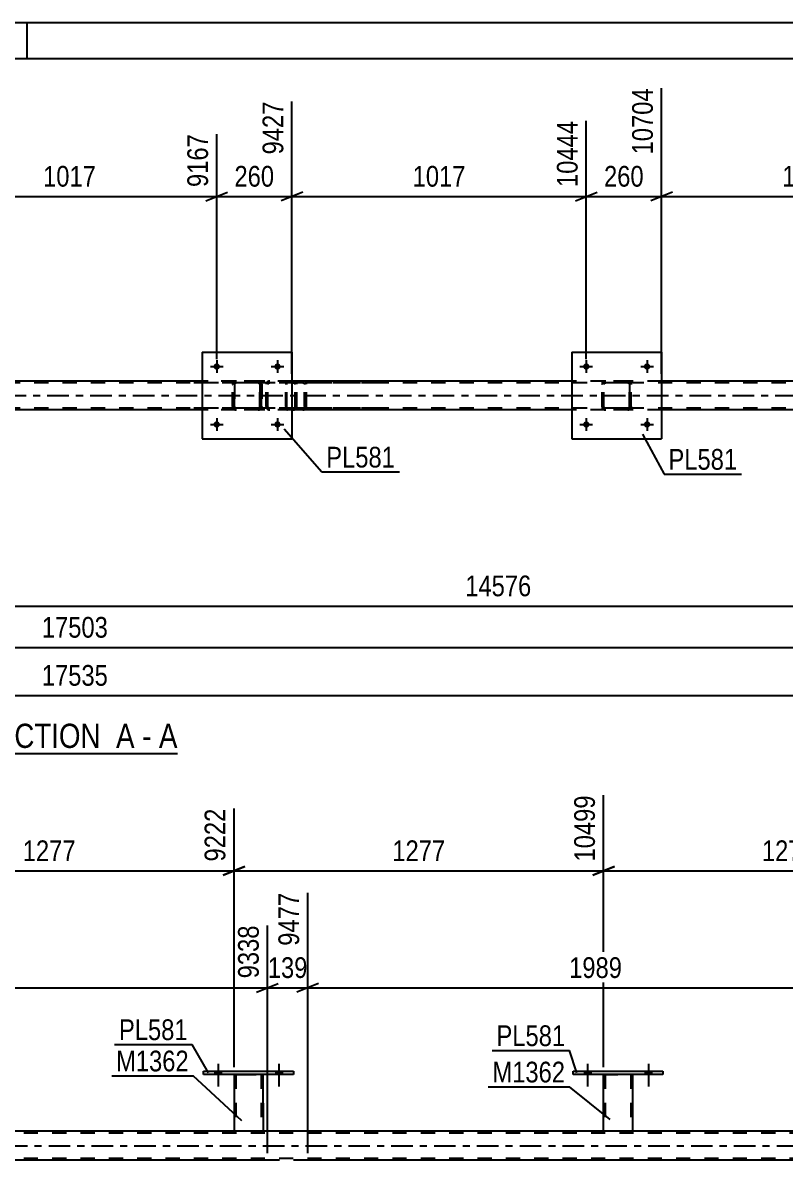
# Model space of a CAD drawing. Header units: millimetres. Extents: x 0 to 841, y 0 to 594.
# Drawn here: x 420.4 to 525.8, y 436.9 to 594 of the extents above; entities that cross this region are included whole.
import ezdxf

# ---------------------------------------------------------------- set-up
doc = ezdxf.new("R2010")
doc.units = ezdxf.units.MM
doc.linetypes.add('DXK_LINE_DOT2', pattern=[3.9198, 1.9599, -1.9599])
doc.linetypes.add('DXK_LINE_DOT3', pattern=[5.9187, 2.979, -0.9799, 0.9799, -0.9799])
doc.styles.add('Arial Narrow', font='ARIALN.TTF', dxfattribs={"height": 0.2})

# ---------------------------------------------------------------- blocks, each defined once
blk = doc.blocks.new('Unknown-247305034-1135 - 41552')
at = {"color": 5, "linetype": 'Continuous'}
for p, q in [((841, 594), (0, 594)), ((421, 589), (421, 594)), ((836, 589), (5, 589))]:
    blk.add_line(p, q, dxfattribs=at)
blk = doc.blocks.new('Unknown-247305034-11 - 1675')
at = {"color": 6, "linetype": 'Continuous'}
blk.add_line((414.13, 493.08), (441.78, 493.08), dxfattribs=at)
at = {"color": 0, "linetype": 'Continuous'}
for points in [[(432.24, 493.83), (432.24, 497.33), (414.13, 497.33), (414.13, 493.83)], [(435.85, 493.83), (435.85, 497.33), (433.29, 497.33), (433.29, 493.83)], [(438.17, 493.83), (438.17, 497.33), (436.9, 497.33), (436.9, 493.83)], [(441.78, 493.83), (441.78, 497.33), (439.22, 497.33), (439.22, 493.83)]]:
    blk.add_wipeout(points, dxfattribs=at)
at = {"color": 7, "linetype": 'Continuous', "style": 'Arial Narrow'}
for s, p in [('SECTION ', (414.13, 493.83)), ('A', (433.29, 493.83)), ('A', (439.22, 493.83)), ('-', (436.9, 493.83))]:
    blk.add_text(s, height=3.34, dxfattribs=at).set_placement(p)
blk = doc.blocks.new('Part-247305034-20025 - 1675')
at = {"color": 7, "linetype": 'DXK_LINE_DOT2'}
for p, q in [((449.43, 544.22), (449.4, 544.03)), ((449.4, 540.99), (449.4, 544.03)), ((449.4, 544.03), (449.42, 544.03)), ((449.42, 544.03), (449.46, 544.22)), ((449.42, 540.99), (449.42, 544.03)), ((449.64, 544.03), (449.65, 544.13)), ((449.64, 540.99), (449.64, 544.03)), ((449.64, 544.03), (449.66, 544.03)), ((449.65, 544.13), (449.71, 544.2)), ((449.68, 544.13), (449.66, 544.03)), ((449.66, 544.03), (449.66, 540.99)), ((449.73, 544.2), (449.68, 544.13)), ((449.88, 544.51), (449.69, 544.48)), ((449.71, 544.2), (449.78, 544.26)), ((449.72, 544.48), (449.9, 544.51)), ((449.81, 544.26), (449.73, 544.2)), ((449.78, 544.26), (449.88, 544.27)), ((449.9, 544.27), (449.81, 544.26)), ((452.94, 544.51), (449.88, 544.51)), ((452.94, 544.27), (449.88, 544.27)), ((453.1, 544.48), (452.92, 544.51)), ((452.92, 544.27), (453.01, 544.26)), ((452.94, 544.51), (453.13, 544.48)), ((453.03, 544.26), (452.94, 544.27)), ((453.01, 544.26), (453.09, 544.2)), ((453.11, 544.2), (453.03, 544.26)), ((453.09, 544.2), (453.14, 544.13)), ((453.16, 544.13), (453.11, 544.2)), ((453.14, 544.13), (453.16, 544.03)), ((453.18, 544.03), (453.16, 544.13)), ((453.16, 540.99), (453.16, 544.03)), ((453.16, 544.03), (453.18, 544.03)), ((453.18, 544.03), (453.18, 540.99)), ((453.4, 544.03), (453.36, 544.22)), ((453.39, 544.22), (453.42, 544.03)), ((453.4, 540.99), (453.4, 544.03)), ((453.4, 544.03), (453.42, 544.03)), ((453.42, 544.03), (453.42, 540.99)), ((449.4, 540.99), (449.42, 540.99)), ((449.4, 540.99), (449.43, 540.81)), ((449.46, 540.81), (449.42, 540.99)), ((449.64, 540.99), (449.66, 540.99)), ((449.65, 540.9), (449.64, 540.99)), ((449.71, 540.82), (449.65, 540.9)), ((449.66, 540.99), (449.68, 540.9)), ((449.68, 540.9), (449.73, 540.82)), ((449.69, 540.55), (449.88, 540.51)), ((449.78, 540.77), (449.71, 540.82)), ((449.9, 540.51), (449.72, 540.55)), ((449.73, 540.82), (449.81, 540.77)), ((449.88, 540.75), (449.78, 540.77)), ((449.81, 540.77), (449.9, 540.75)), ((452.94, 540.75), (449.88, 540.75)), ((453.01, 540.77), (452.92, 540.75)), ((452.92, 540.51), (453.1, 540.55)), ((452.94, 540.75), (453.03, 540.77)), ((453.13, 540.55), (452.94, 540.51)), ((453.09, 540.82), (453.01, 540.77)), ((453.03, 540.77), (453.11, 540.82)), ((453.14, 540.9), (453.09, 540.82)), ((453.11, 540.82), (453.16, 540.9)), ((453.16, 540.99), (453.14, 540.9)), ((453.16, 540.99), (453.18, 540.99)), ((453.16, 540.9), (453.18, 540.99)), ((453.36, 540.81), (453.4, 540.99)), ((453.42, 540.99), (453.39, 540.81)), ((453.4, 540.99), (453.42, 540.99)), ((452.94, 540.51), (449.88, 540.51))]:
    blk.add_line(p, q, dxfattribs=at)
at = {"color": 7, "linetype": 'DXK_LINE_DOT3'}
blk.add_line((451.36, 542.51), (451.45, 542.51), dxfattribs=at)
at = {"color": 7, "linetype": 'DXK_LINE_DOT2'}
for centre, start, end in [((449.88, 544.03), 112.5002, 157.5002), ((449.9, 544.03), 112.5002, 157.5002), ((452.92, 544.03), 22.4998, 67.4998), ((452.94, 544.03), 22.4998, 67.4998), ((449.88, 540.99), 202.4998, 247.4998), ((449.9, 540.99), 202.4998, 247.4998), ((452.92, 540.99), 292.5002, 337.5002), ((452.94, 540.99), 292.5002, 337.5002)]:
    blk.add_arc(centre, 0.48, start, end, dxfattribs=at)
blk = doc.blocks.new('Part-247305034-1677 - 1675')
at = {"color": 7, "linetype": 'DXK_LINE_DOT2'}
for p, q in [((457.77, 544.51), (442.78, 544.51)), ((457.77, 544.27), (442.78, 544.27)), ((454.06, 544.22), (454.02, 544.03)), ((454.02, 540.99), (454.02, 544.03)), ((454.28, 544.03), (454.3, 544.13)), ((454.28, 540.99), (454.28, 544.03)), ((454.3, 544.13), (454.35, 544.2)), ((454.53, 544.51), (454.34, 544.48)), ((454.35, 544.2), (454.43, 544.26)), ((454.43, 544.26), (454.53, 544.27)), ((457.96, 544.48), (457.77, 544.51)), ((457.77, 544.27), (457.86, 544.26)), ((457.86, 544.26), (457.95, 544.2)), ((457.95, 544.2), (458, 544.13)), ((458, 544.13), (458.02, 544.03)), ((458.02, 540.99), (458.02, 544.03)), ((458.24, 544.2), (458.24, 544.22)), ((458.28, 544.03), (458.24, 544.2)), ((458.28, 540.99), (458.28, 544.03)), ((457.77, 540.75), (442.78, 540.75)), ((454.02, 540.99), (454.06, 540.81)), ((454.3, 540.9), (454.28, 540.99)), ((454.35, 540.82), (454.3, 540.9)), ((454.34, 540.55), (454.53, 540.51)), ((454.43, 540.77), (454.35, 540.82)), ((454.53, 540.75), (454.43, 540.77)), ((457.86, 540.77), (457.77, 540.75)), ((457.77, 540.51), (457.96, 540.55)), ((457.95, 540.82), (457.86, 540.77)), ((458, 540.9), (457.95, 540.82)), ((458.02, 540.99), (458, 540.9)), ((458.24, 540.81), (458.28, 540.99)), ((457.77, 540.51), (442.78, 540.51))]:
    blk.add_line(p, q, dxfattribs=at)
for centre, start, end in [((454.51, 544.01), 110.7583, 155.68), ((457.79, 544.01), 24.32, 69.2417), ((454.51, 541.01), 204.32, 249.2417), ((457.79, 541.01), 290.7583, 335.68)]:
    blk.add_arc(centre, 0.496, start, end, dxfattribs=at)
blk = doc.blocks.new('Part-247305034-1686 - 1675')
at = {"color": 7, "linetype": 'DXK_LINE_DOT2'}
for p, q in [((456.75, 544.22), (456.73, 544.03)), ((456.73, 540.99), (456.73, 544.03)), ((456.81, 544.37), (456.75, 544.22)), ((456.9, 544.48), (456.81, 544.37)), ((456.87, 544.03), (456.88, 544.13)), ((456.87, 540.99), (456.87, 544.03)), ((456.88, 544.13), (456.9, 544.2)), ((457, 544.51), (456.9, 544.48)), ((456.9, 544.2), (456.95, 544.26)), ((456.95, 544.26), (457, 544.27)), ((469.16, 544.51), (457, 544.51)), ((469.16, 544.27), (457, 544.27)), ((458.28, 544.27), (458.28, 544.51)), ((459.28, 544.48), (459.09, 544.51)), ((459.09, 544.27), (459.19, 544.26)), ((459.19, 544.26), (459.27, 544.2)), ((459.27, 544.2), (459.32, 544.13)), ((459.32, 544.13), (459.34, 544.03)), ((459.34, 540.99), (459.34, 544.03)), ((459.56, 544.2), (459.56, 544.22)), ((459.59, 544.03), (459.56, 544.2)), ((459.59, 540.99), (459.59, 544.03)), ((456.73, 540.99), (456.75, 540.81)), ((456.75, 540.81), (456.81, 540.65)), ((456.81, 540.65), (456.9, 540.55)), ((456.88, 540.9), (456.87, 540.99)), ((456.9, 540.82), (456.88, 540.9)), ((456.95, 540.77), (456.9, 540.82)), ((456.9, 540.55), (457, 540.51)), ((457, 540.75), (456.95, 540.77)), ((469.16, 540.75), (457, 540.75)), ((458.28, 540.51), (458.28, 540.75)), ((459.19, 540.77), (459.09, 540.75)), ((459.09, 540.51), (459.28, 540.55)), ((459.27, 540.82), (459.19, 540.77)), ((459.32, 540.9), (459.27, 540.82)), ((459.34, 540.99), (459.32, 540.9)), ((459.56, 540.81), (459.59, 540.99)), ((469.16, 540.51), (457, 540.51))]:
    blk.add_line(p, q, dxfattribs=at)
for centre, start, end in [((459.11, 544.02), 23.8494, 68.8059), ((459.11, 541.01), 291.1941, 336.1506)]:
    blk.add_arc(centre, 0.492, start, end, dxfattribs=at)
blk = doc.blocks.new('Bolt-247305034-20056 - 1675')
at = {"linetype": 'Continuous'}
for points in [[(498.72, 546.51, -1), (497.84, 546.51, -1)], [(507.12, 546.51, -1), (506.24, 546.51, -1)]]:
    blk.add_hatch(color=1, dxfattribs=at).paths.add_polyline_path(points)
at = {"color": 1, "linetype": 'Continuous'}
for p, q in [((498.28, 547.39), (498.28, 545.63)), ((506.68, 547.39), (506.68, 545.63)), ((497.4, 546.51), (499.16, 546.51)), ((505.8, 546.51), (507.56, 546.51))]:
    blk.add_line(p, q, dxfattribs=at)
blk = doc.blocks.new('Part-247305034-1829 - 1675')
at = {"color": 7, "linetype": 'DXK_LINE_DOT2'}
for p, q in [((729.68, 544.27), (80.5, 544.27)), ((457.6, 544.51), (445.2, 544.51)), ((508.68, 544.51), (496.28, 544.51)), ((729.68, 540.75), (80.5, 540.75)), ((457.6, 540.51), (445.2, 540.51)), ((508.68, 540.51), (496.28, 540.51))]:
    blk.add_line(p, q, dxfattribs=at)
at = {"color": 2, "linetype": 'Continuous'}
for p, q in [((445.2, 544.51), (406.52, 544.51)), ((496.28, 544.51), (457.6, 544.51)), ((547.36, 544.51), (508.68, 544.51)), ((445.2, 540.51), (406.52, 540.51)), ((496.28, 540.51), (457.6, 540.51)), ((547.36, 540.51), (508.68, 540.51))]:
    blk.add_line(p, q, dxfattribs=at)
at = {"color": 7, "linetype": 'DXK_LINE_DOT3'}
blk.add_line((80.5, 542.51), (729.68, 542.51), dxfattribs=at)
blk = doc.blocks.new('Part-247305034-20026 - 1675')
at = {"color": 2, "linetype": 'Continuous'}
for p, q in [((445.2, 548.51), (445.2, 536.51)), ((445.2, 548.51), (457.6, 548.51)), ((457.6, 548.51), (457.6, 536.51)), ((445.2, 536.51), (457.6, 536.51))]:
    blk.add_line(p, q, dxfattribs=at)
blk = doc.blocks.new('Part-247305034-20027 - 1675')
at = {"color": 7, "linetype": 'DXK_LINE_DOT2'}
for p, q in [((500.48, 544.03), (500.51, 544.22)), ((500.51, 544.22), (500.48, 544.03)), ((500.48, 540.99), (500.48, 544.03)), ((500.48, 540.99), (500.48, 544.03)), ((500.72, 544.03), (500.73, 544.13)), ((500.72, 540.99), (500.72, 544.03)), ((500.72, 540.99), (500.72, 544.03)), ((500.73, 544.13), (500.79, 544.2)), ((500.77, 544.48), (500.96, 544.51)), ((500.96, 544.51), (500.77, 544.48)), ((500.79, 544.2), (500.86, 544.26)), ((500.86, 544.26), (500.96, 544.27)), ((504, 544.51), (500.96, 544.51)), ((504, 544.27), (500.96, 544.27)), ((504, 544.51), (504.18, 544.48)), ((504.18, 544.48), (504, 544.51)), ((504, 544.27), (504.09, 544.26)), ((504.09, 544.26), (504.17, 544.2)), ((504.17, 544.2), (504.22, 544.13)), ((504.22, 544.13), (504.24, 544.03)), ((504.24, 540.99), (504.24, 544.03)), ((504.24, 544.03), (504.24, 540.99)), ((504.44, 544.22), (504.48, 544.03)), ((504.48, 544.03), (504.44, 544.22)), ((504.48, 540.99), (504.48, 544.03)), ((504.48, 540.99), (504.48, 544.03)), ((500.51, 540.81), (500.48, 540.99)), ((500.48, 540.99), (500.51, 540.81)), ((500.73, 540.9), (500.72, 540.99)), ((500.79, 540.82), (500.73, 540.9)), ((500.96, 540.51), (500.77, 540.55)), ((500.77, 540.55), (500.96, 540.51)), ((500.86, 540.77), (500.79, 540.82)), ((500.96, 540.75), (500.86, 540.77)), ((504, 540.75), (500.96, 540.75)), ((504.09, 540.77), (504, 540.75)), ((504.18, 540.55), (504, 540.51)), ((504, 540.51), (504.18, 540.55)), ((504.17, 540.82), (504.09, 540.77)), ((504.22, 540.9), (504.17, 540.82)), ((504.24, 540.99), (504.22, 540.9)), ((504.48, 540.99), (504.44, 540.81)), ((504.44, 540.81), (504.48, 540.99)), ((504, 540.51), (500.96, 540.51))]:
    blk.add_line(p, q, dxfattribs=at)
at = {"color": 7, "linetype": 'DXK_LINE_DOT3'}
blk.add_line((502.48, 542.51), (502.48, 542.51), dxfattribs=at)
at = {"color": 7, "linetype": 'DXK_LINE_DOT2'}
for centre, start, end in [((500.96, 544.03), 112.5, 157.5), ((500.96, 544.03), 112.5, 157.5), ((504, 544.03), 22.5, 67.5), ((504, 544.03), 22.5, 67.5), ((500.96, 540.99), 202.5, 247.5), ((500.96, 540.99), 202.5, 247.5), ((504, 540.99), 292.5, 337.5), ((504, 540.99), 292.5, 337.5)]:
    blk.add_arc(centre, 0.48, start, end, dxfattribs=at)
blk = doc.blocks.new('Part-247305034-20028 - 1675')
at = {"color": 2, "linetype": 'Continuous'}
for p, q in [((496.28, 548.51), (496.28, 536.51)), ((496.28, 548.51), (508.68, 548.51)), ((508.68, 548.51), (508.68, 536.51)), ((496.28, 536.51), (508.68, 536.51))]:
    blk.add_line(p, q, dxfattribs=at)
blk = doc.blocks.new('Bolt-247305034-20053 - 1675')
at = {"linetype": 'Continuous'}
for points in [[(447.64, 538.51, -1), (446.76, 538.51, -1)], [(456.04, 538.51, -1), (455.16, 538.51, -1)]]:
    blk.add_hatch(color=1, dxfattribs=at).paths.add_polyline_path(points)
at = {"color": 1, "linetype": 'Continuous'}
for p, q in [((447.2, 539.39), (447.2, 537.63)), ((455.6, 539.39), (455.6, 537.63)), ((446.32, 538.51), (448.08, 538.51)), ((454.72, 538.51), (456.48, 538.51))]:
    blk.add_line(p, q, dxfattribs=at)
blk = doc.blocks.new('Bolt-247305034-20054 - 1675')
at = {"linetype": 'Continuous'}
for points in [[(447.64, 546.51, -1), (446.76, 546.51, -1)], [(456.04, 546.51, -1), (455.16, 546.51, -1)]]:
    blk.add_hatch(color=1, dxfattribs=at).paths.add_polyline_path(points)
at = {"color": 1, "linetype": 'Continuous'}
for p, q in [((447.2, 547.39), (447.2, 545.63)), ((455.6, 547.39), (455.6, 545.63)), ((446.32, 546.51), (448.08, 546.51)), ((454.72, 546.51), (456.48, 546.51))]:
    blk.add_line(p, q, dxfattribs=at)
blk = doc.blocks.new('Bolt-247305034-20055 - 1675')
at = {"linetype": 'Continuous'}
for points in [[(498.72, 538.51, -1), (497.84, 538.51, -1)], [(507.12, 538.51, -1), (506.24, 538.51, -1)]]:
    blk.add_hatch(color=1, dxfattribs=at).paths.add_polyline_path(points)
at = {"color": 1, "linetype": 'Continuous'}
for p, q in [((498.28, 539.39), (498.28, 537.63)), ((506.68, 539.39), (506.68, 537.63)), ((497.4, 538.51), (499.16, 538.51)), ((505.8, 538.51), (507.56, 538.51))]:
    blk.add_line(p, q, dxfattribs=at)
blk = doc.blocks.new('Part-247305034-2381 - 2328')
at = {"color": 7, "linetype": 'DXK_LINE_DOT2'}
for p, q in [((736.08, 440.63), (80.69, 440.63)), ((451.61, 440.87), (449.61, 440.87)), ((504.67, 440.87), (500.67, 440.87)), ((736.08, 437.11), (80.69, 437.11)), ((459.79, 436.87), (454.21, 436.87))]:
    blk.add_line(p, q, dxfattribs=at)
at = {"color": 2, "linetype": 'Continuous'}
for p, q in [((449.61, 440.87), (402.51, 440.87)), ((500.67, 440.87), (451.61, 440.87)), ((551.75, 440.87), (504.67, 440.87)), ((454.21, 436.87), (374.65, 436.87)), ((539.35, 436.87), (459.79, 436.87))]:
    blk.add_line(p, q, dxfattribs=at)
at = {"color": 7, "linetype": 'DXK_LINE_DOT3'}
blk.add_line((80.69, 438.87), (736.08, 438.87), dxfattribs=at)
blk = doc.blocks.new('Bolt-247305034-20460 - 2328')
at = {"linetype": 'Continuous'}
for points in [[(498.03, 448.71), (498.91, 448.71), (498.91, 449.19), (498.03, 449.19)], [(506.43, 448.71), (507.31, 448.71), (507.31, 449.19), (506.43, 449.19)]]:
    blk.add_hatch(color=1, dxfattribs=at).paths.add_polyline_path(points)
at = {"color": 1, "linetype": 'Continuous'}
for p, q in [((498.47, 450.19), (498.47, 447.07)), ((506.87, 450.19), (506.87, 447.07)), ((498.03, 449.19), (498.03, 448.71)), ((498.91, 449.19), (498.91, 448.71)), ((506.43, 449.19), (506.43, 448.71)), ((507.31, 449.19), (507.31, 448.71))]:
    blk.add_line(p, q, dxfattribs=at)
blk = doc.blocks.new('Part-247305034-20429 - 2328')
at = {"color": 2, "linetype": 'Continuous'}
for p, q in [((449.59, 448.71), (449.61, 440.87)), ((449.59, 448.71), (449.62, 448.71)), ((449.62, 448.71), (450.67, 448.71)), ((453.59, 448.71), (453.61, 440.88)), ((453.58, 440.88), (449.62, 440.87)), ((453.61, 440.88), (453.58, 440.88))]:
    blk.add_line(p, q, dxfattribs=at)
at = {"color": 7, "linetype": 'DXK_LINE_DOT2'}
for p, q in [((449.83, 448.71), (449.85, 440.87)), ((449.85, 448.71), (449.83, 448.71)), ((449.83, 448.71), (449.85, 448.71)), ((449.88, 448.71), (449.85, 448.71)), ((450.67, 448.71), (453.59, 448.72)), ((453.33, 448.72), (453.2, 448.72)), ((453.35, 448.72), (453.33, 448.72)), ((453.35, 448.72), (453.37, 440.88)), ((453.59, 448.72), (453.59, 448.71)), ((453.59, 448.71), (453.59, 448.72)), ((449.61, 440.87), (449.61, 440.87)), ((449.62, 440.87), (449.61, 440.87)), ((449.61, 440.87), (449.62, 440.87)), ((453.3, 440.88), (453.32, 440.88)), ((453.32, 440.88), (453.36, 440.88)), ((453.36, 440.88), (453.37, 440.88))]:
    blk.add_line(p, q, dxfattribs=at)
blk = doc.blocks.new('Part-247305034-20430 - 2328')
at = {"color": 2, "linetype": 'Continuous'}
for p, q in [((445.39, 448.71), (445.39, 449.19)), ((445.39, 449.19), (457.79, 449.19)), ((457.79, 448.71), (445.39, 448.71)), ((457.79, 449.19), (457.79, 448.71))]:
    blk.add_line(p, q, dxfattribs=at)
blk = doc.blocks.new('Part-247305034-20431 - 2328')
at = {"color": 7, "linetype": 'DXK_LINE_DOT2'}
for p, q in [((500.67, 448.72), (504.67, 448.72)), ((500.67, 448.71), (500.67, 448.72)), ((500.67, 448.72), (500.67, 448.71)), ((500.91, 448.72), (500.91, 440.87)), ((504.43, 448.72), (504.43, 440.87)), ((504.67, 448.72), (504.67, 448.71)), ((504.67, 448.71), (504.67, 448.72)), ((504.41, 440.87), (504.43, 440.87))]:
    blk.add_line(p, q, dxfattribs=at)
at = {"color": 2, "linetype": 'Continuous'}
for p, q in [((500.67, 440.87), (500.67, 448.71)), ((504.67, 448.71), (504.67, 440.87)), ((504.63, 440.87), (500.67, 440.87)), ((504.67, 440.87), (504.63, 440.87))]:
    blk.add_line(p, q, dxfattribs=at)
blk = doc.blocks.new('Part-247305034-20432 - 2328')
at = {"color": 2, "linetype": 'Continuous'}
for p, q in [((496.47, 448.71), (496.47, 449.19)), ((496.47, 449.19), (508.87, 449.19)), ((508.87, 448.71), (496.47, 448.71)), ((508.87, 449.19), (508.87, 448.71))]:
    blk.add_line(p, q, dxfattribs=at)
blk = doc.blocks.new('Bolt-247305034-20457 - 2328')
at = {"linetype": 'Continuous'}
for points in [[(446.95, 448.71), (447.83, 448.71), (447.83, 449.19), (446.95, 449.19)], [(455.35, 448.71), (456.23, 448.71), (456.23, 449.19), (455.35, 449.19)]]:
    blk.add_hatch(color=1, dxfattribs=at).paths.add_polyline_path(points)
at = {"color": 1, "linetype": 'Continuous'}
for p, q in [((447.39, 450.19), (447.39, 447.07)), ((455.79, 450.19), (455.79, 447.07)), ((446.95, 449.19), (446.95, 448.71)), ((447.83, 449.19), (447.83, 448.71)), ((455.35, 449.19), (455.35, 448.71)), ((456.23, 449.19), (456.23, 448.71))]:
    blk.add_line(p, q, dxfattribs=at)
blk = doc.blocks.new('Bolt-247305034-20458 - 2328')
at = {"linetype": 'Continuous'}
for points in [[(446.95, 448.71), (447.83, 448.71), (447.83, 449.19), (446.95, 449.19)], [(455.35, 448.71), (456.23, 448.71), (456.23, 449.19), (455.35, 449.19)]]:
    blk.add_hatch(color=1, dxfattribs=at).paths.add_polyline_path(points)
at = {"color": 1, "linetype": 'Continuous'}
for p, q in [((447.39, 450.19), (447.39, 447.07)), ((455.79, 450.19), (455.79, 447.07)), ((446.95, 449.19), (446.95, 448.71)), ((447.83, 449.19), (447.83, 448.71)), ((455.35, 449.19), (455.35, 448.71)), ((456.23, 449.19), (456.23, 448.71))]:
    blk.add_line(p, q, dxfattribs=at)
blk = doc.blocks.new('Bolt-247305034-20459 - 2328')
at = {"linetype": 'Continuous'}
for points in [[(498.03, 448.71), (498.91, 448.71), (498.91, 449.19), (498.03, 449.19)], [(506.43, 448.71), (507.31, 448.71), (507.31, 449.19), (506.43, 449.19)]]:
    blk.add_hatch(color=1, dxfattribs=at).paths.add_polyline_path(points)
at = {"color": 1, "linetype": 'Continuous'}
for p, q in [((498.47, 450.19), (498.47, 447.07)), ((506.87, 450.19), (506.87, 447.07)), ((498.03, 449.19), (498.03, 448.71)), ((498.91, 449.19), (498.91, 448.71)), ((506.43, 449.19), (506.43, 448.71)), ((507.31, 449.19), (507.31, 448.71))]:
    blk.add_line(p, q, dxfattribs=at)
blk = doc.blocks.new('StraightDimension-247305034-2135 - 1675')
at = {"color": 7, "linetype": 'Continuous'}
blk.add_line((79.86, 501.07), (775.34, 501.07), dxfattribs=at)
at = {"color": 0}
blk.add_wipeout([(432.77, 501.82), (432.77, 506.02), (422.43, 506.02), (422.43, 501.82)], dxfattribs=at)
at = {"color": 3, "style": 'Arial Narrow'}
blk.add_text('17535', height=2.863, dxfattribs=at).set_placement((423.03, 502.42))
blk = doc.blocks.new('StraightDimension-247305034-2268 - 1675')
at = {"color": 7, "linetype": 'Continuous'}
blk.add_line((80.5, 507.71), (774.7, 507.71), dxfattribs=at)
at = {"color": 0}
blk.add_wipeout([(432.77, 508.46), (432.77, 512.66), (422.43, 512.66), (422.43, 508.46)], dxfattribs=at)
at = {"color": 3, "style": 'Arial Narrow'}
blk.add_text('17503', height=2.863, dxfattribs=at).set_placement((423.03, 509.06))
blk = doc.blocks.new('StraightDimension-247305034-33650 - 1675')
at = {"color": 7, "linetype": 'Continuous'}
for p, q in [((508.68, 545.51), (508.68, 584.95)), ((549.36, 547.51), (549.36, 580.45)), ((510.18, 570.61), (507.18, 569.41)), ((547.86, 569.41), (550.86, 570.61)), ((508.68, 570.01), (549.36, 570.01))]:
    blk.add_line(p, q, dxfattribs=at)
at = {"color": 0, "linetype": 'Continuous'}
blk.add_wipeout([(548.76, 581.05), (544.56, 581.05), (544.56, 570.71), (548.76, 570.71)], dxfattribs=at)
at = {"color": 0}
blk.add_wipeout([(533.27, 570.76), (533.27, 574.96), (524.76, 574.96), (524.76, 570.76)], dxfattribs=at)
at = {"color": 3, "linetype": 'Continuous', "style": 'Arial Narrow'}
blk.add_text('11722', height=2.863, rotation=90.0002, dxfattribs=at).set_placement((548.16, 571.31))
at = {"color": 3, "style": 'Arial Narrow'}
blk.add_text('1017', height=2.863, dxfattribs=at).set_placement((525.36, 571.36))
blk = doc.blocks.new('StraightDimension-247305034-34577 - 1675')
at = {"color": 7, "linetype": 'Continuous'}
blk.add_line((197.55, 513.43), (774.7, 513.43), dxfattribs=at)
at = {"color": 0}
blk.add_wipeout([(491.3, 514.18), (491.3, 518.38), (480.95, 518.38), (480.95, 514.18)], dxfattribs=at)
at = {"color": 3, "style": 'Arial Narrow'}
blk.add_text('14576', height=2.863, dxfattribs=at).set_placement((481.55, 514.78))
blk = doc.blocks.new('StraightDimension-247305034-33651 - 1675')
at = {"color": 7, "linetype": 'Continuous'}
for p, q in [((508.68, 545.51), (508.68, 584.95)), ((498.28, 547.51), (498.28, 580.45)), ((496.78, 569.41), (499.78, 570.61)), ((510.18, 570.61), (507.18, 569.41)), ((498.28, 570.01), (508.68, 570.01))]:
    blk.add_line(p, q, dxfattribs=at)
at = {"color": 0}
blk.add_wipeout([(506.82, 570.76), (506.82, 574.96), (500.13, 574.96), (500.13, 570.76)], dxfattribs=at)
at = {"color": 3, "style": 'Arial Narrow'}
blk.add_text('260', height=2.863, dxfattribs=at).set_placement((500.73, 571.36))
at = {"color": 0, "linetype": 'Continuous'}
blk.add_wipeout([(508.08, 585.55), (503.88, 585.55), (503.88, 575.21), (508.08, 575.21)], dxfattribs=at)
at = {"color": 3, "linetype": 'Continuous', "style": 'Arial Narrow'}
blk.add_text('10704', height=2.863, rotation=90.0002, dxfattribs=at).set_placement((507.48, 575.81))
blk = doc.blocks.new('StraightDimension-247305034-33652 - 1675')
at = {"color": 7, "linetype": 'Continuous'}
for p, q in [((457.6, 545.51), (457.6, 583.12)), ((498.28, 547.51), (498.28, 580.45)), ((459.1, 570.61), (456.1, 569.41)), ((496.78, 569.41), (499.78, 570.61)), ((457.6, 570.01), (498.28, 570.01))]:
    blk.add_line(p, q, dxfattribs=at)
at = {"color": 0, "linetype": 'Continuous'}
blk.add_wipeout([(497.68, 581.05), (493.48, 581.05), (493.48, 570.71), (497.68, 570.71)], dxfattribs=at)
at = {"color": 0}
blk.add_wipeout([(482.19, 570.76), (482.19, 574.96), (473.68, 574.96), (473.68, 570.76)], dxfattribs=at)
at = {"color": 3, "linetype": 'Continuous', "style": 'Arial Narrow'}
blk.add_text('10444', height=2.863, rotation=90.0002, dxfattribs=at).set_placement((497.08, 571.31))
at = {"color": 3, "style": 'Arial Narrow'}
blk.add_text('1017', height=2.863, dxfattribs=at).set_placement((474.28, 571.36))
blk = doc.blocks.new('StraightDimension-247305034-33653 - 1675')
at = {"color": 7, "linetype": 'Continuous'}
for p, q in [((457.6, 545.51), (457.6, 583.12)), ((447.2, 547.51), (447.2, 578.62)), ((445.7, 569.41), (448.7, 570.61)), ((459.1, 570.61), (456.1, 569.41)), ((447.2, 570.01), (457.6, 570.01))]:
    blk.add_line(p, q, dxfattribs=at)
at = {"color": 0}
blk.add_wipeout([(455.74, 570.76), (455.74, 574.96), (449.05, 574.96), (449.05, 570.76)], dxfattribs=at)
at = {"color": 3, "style": 'Arial Narrow'}
blk.add_text('260', height=2.863, dxfattribs=at).set_placement((449.65, 571.36))
at = {"color": 0, "linetype": 'Continuous'}
blk.add_wipeout([(457, 583.72), (452.8, 583.72), (452.8, 575.21), (457, 575.21)], dxfattribs=at)
at = {"color": 3, "linetype": 'Continuous', "style": 'Arial Narrow'}
blk.add_text('9427', height=2.863, rotation=90.0002, dxfattribs=at).set_placement((456.4, 575.81))
blk = doc.blocks.new('StraightDimension-247305034-33654 - 1675')
at = {"color": 7, "linetype": 'Continuous'}
for p, q in [((406.52, 545.51), (406.52, 583.12)), ((447.2, 547.51), (447.2, 578.62)), ((408.02, 570.61), (405.02, 569.41)), ((445.7, 569.41), (448.7, 570.61)), ((406.52, 570.01), (447.2, 570.01))]:
    blk.add_line(p, q, dxfattribs=at)
at = {"color": 0, "linetype": 'Continuous'}
blk.add_wipeout([(446.6, 579.22), (442.4, 579.22), (442.4, 570.71), (446.6, 570.71)], dxfattribs=at)
at = {"color": 0}
blk.add_wipeout([(431.11, 570.76), (431.11, 574.96), (422.6, 574.96), (422.6, 570.76)], dxfattribs=at)
at = {"color": 3, "linetype": 'Continuous', "style": 'Arial Narrow'}
blk.add_text('9167', height=2.863, rotation=90.0002, dxfattribs=at).set_placement((446, 571.31))
at = {"color": 3, "style": 'Arial Narrow'}
blk.add_text('1017', height=2.863, dxfattribs=at).set_placement((423.2, 571.36))
blk = doc.blocks.new('StraightDimension-247305034-35387 - 2328')
at = {"color": 7, "linetype": 'Continuous'}
for p, q in [((459.79, 437.87), (459.79, 473.81)), ((454.21, 437.87), (454.21, 469.31)), ((452.71, 460.1), (455.71, 461.3)), ((454.21, 460.7), (459.79, 460.7)), ((461.29, 461.3), (458.29, 460.1))]:
    blk.add_line(p, q, dxfattribs=at)
at = {"color": 0}
blk.add_wipeout([(460.34, 461.45), (460.34, 465.65), (453.66, 465.65), (453.66, 461.45)], dxfattribs=at)
at = {"color": 3, "style": 'Arial Narrow'}
blk.add_text('139', height=2.863, dxfattribs=at).set_placement((454.26, 462.05))
at = {"color": 0, "linetype": 'Continuous'}
blk.add_wipeout([(459.19, 474.41), (454.99, 474.41), (454.99, 465.9), (459.19, 465.9)], dxfattribs=at)
at = {"color": 3, "linetype": 'Continuous', "style": 'Arial Narrow'}
blk.add_text('9477', height=2.863, rotation=90.0002, dxfattribs=at).set_placement((458.59, 466.5))
blk = doc.blocks.new('StraightDimension-247305034-35760 - 2328')
at = {"color": 7, "linetype": 'Continuous'}
for p, q in [((500.67, 449.71), (500.67, 487.28)), ((449.59, 449.71), (449.59, 485.46)), ((451.09, 477.44), (448.09, 476.24)), ((449.59, 476.84), (500.67, 476.84)), ((499.17, 476.24), (502.17, 477.44))]:
    blk.add_line(p, q, dxfattribs=at)
at = {"color": 0, "linetype": 'Continuous'}
blk.add_wipeout([(500.07, 487.88), (495.87, 487.88), (495.87, 477.54), (500.07, 477.54)], dxfattribs=at)
at = {"color": 0}
blk.add_wipeout([(479.38, 477.59), (479.38, 481.79), (470.87, 481.79), (470.87, 477.59)], dxfattribs=at)
at = {"color": 3, "linetype": 'Continuous', "style": 'Arial Narrow'}
blk.add_text('10499', height=2.863, rotation=90.0002, dxfattribs=at).set_placement((499.47, 478.14))
at = {"color": 3, "style": 'Arial Narrow'}
blk.add_text('1277', height=2.863, dxfattribs=at).set_placement((471.47, 478.19))
blk = doc.blocks.new('StraightDimension-247305034-35759 - 2328')
at = {"color": 7, "linetype": 'Continuous'}
for p, q in [((500.67, 449.71), (500.67, 487.28)), ((551.75, 449.71), (551.75, 487.28)), ((502.17, 477.44), (499.17, 476.24)), ((500.67, 476.84), (551.75, 476.84)), ((550.25, 476.24), (553.25, 477.44))]:
    blk.add_line(p, q, dxfattribs=at)
at = {"color": 0, "linetype": 'Continuous'}
blk.add_wipeout([(551.15, 487.88), (546.95, 487.88), (546.95, 477.54), (551.15, 477.54)], dxfattribs=at)
at = {"color": 0}
blk.add_wipeout([(530.47, 477.59), (530.47, 481.79), (521.95, 481.79), (521.95, 477.59)], dxfattribs=at)
at = {"color": 3, "linetype": 'Continuous', "style": 'Arial Narrow'}
blk.add_text('11777', height=2.863, rotation=90.0002, dxfattribs=at).set_placement((550.55, 478.14))
at = {"color": 3, "style": 'Arial Narrow'}
blk.add_text('1277', height=2.863, dxfattribs=at).set_placement((522.55, 478.19))
blk = doc.blocks.new('StraightDimension-247305034-35388 - 2328')
at = {"color": 7, "linetype": 'Continuous'}
for p, q in [((374.65, 437.87), (374.65, 473.81)), ((454.21, 437.87), (454.21, 469.31)), ((376.15, 461.3), (373.15, 460.1)), ((374.65, 460.7), (454.21, 460.7)), ((452.71, 460.1), (455.71, 461.3))]:
    blk.add_line(p, q, dxfattribs=at)
at = {"color": 0, "linetype": 'Continuous'}
blk.add_wipeout([(453.61, 469.91), (449.41, 469.91), (449.41, 461.4), (453.61, 461.4)], dxfattribs=at)
at = {"color": 0}
blk.add_wipeout([(418.69, 461.45), (418.69, 465.65), (410.18, 465.65), (410.18, 461.45)], dxfattribs=at)
at = {"color": 3, "linetype": 'Continuous', "style": 'Arial Narrow'}
blk.add_text('9338', height=2.863, rotation=90.0002, dxfattribs=at).set_placement((453.01, 462))
at = {"color": 3, "style": 'Arial Narrow'}
blk.add_text('1989', height=2.863, dxfattribs=at).set_placement((410.78, 462.05))
blk = doc.blocks.new('StraightDimension-247305034-35386 - 2328')
at = {"color": 7, "linetype": 'Continuous'}
for p, q in [((459.79, 437.87), (459.79, 473.81)), ((539.35, 437.87), (539.35, 471.14)), ((461.29, 461.3), (458.29, 460.1)), ((459.79, 460.7), (539.35, 460.7)), ((537.85, 460.1), (540.85, 461.3))]:
    blk.add_line(p, q, dxfattribs=at)
at = {"color": 0, "linetype": 'Continuous'}
blk.add_wipeout([(538.75, 471.74), (534.55, 471.74), (534.55, 461.4), (538.75, 461.4)], dxfattribs=at)
at = {"color": 0}
blk.add_wipeout([(503.82, 461.45), (503.82, 465.65), (495.31, 465.65), (495.31, 461.45)], dxfattribs=at)
at = {"color": 3, "linetype": 'Continuous', "style": 'Arial Narrow'}
blk.add_text('11466', height=2.863, rotation=90.0002, dxfattribs=at).set_placement((538.15, 462))
at = {"color": 3, "style": 'Arial Narrow'}
blk.add_text('1989', height=2.863, dxfattribs=at).set_placement((495.91, 462.05))
blk = doc.blocks.new('StraightDimension-247305034-35761 - 2328')
at = {"color": 7, "linetype": 'Continuous'}
for p, q in [((398.51, 449.71), (398.51, 485.46)), ((449.59, 449.71), (449.59, 485.46)), ((400.01, 477.44), (397.01, 476.24)), ((398.51, 476.84), (449.59, 476.84)), ((448.09, 476.24), (451.09, 477.44))]:
    blk.add_line(p, q, dxfattribs=at)
at = {"color": 0, "linetype": 'Continuous'}
blk.add_wipeout([(448.99, 486.06), (444.79, 486.06), (444.79, 477.54), (448.99, 477.54)], dxfattribs=at)
at = {"color": 0}
blk.add_wipeout([(428.3, 477.59), (428.3, 481.79), (419.79, 481.79), (419.79, 477.59)], dxfattribs=at)
at = {"color": 3, "linetype": 'Continuous', "style": 'Arial Narrow'}
blk.add_text('9222', height=2.863, rotation=90.0002, dxfattribs=at).set_placement((448.39, 478.14))
at = {"color": 3, "style": 'Arial Narrow'}
blk.add_text('1277', height=2.863, dxfattribs=at).set_placement((420.39, 478.19))
blk = doc.blocks.new('Mark-247305034-34721 - 1675')
at = {"color": 0}
blk.add_wipeout([(519.14, 532.26), (519.14, 535.26), (509.64, 535.26), (509.64, 532.26)], dxfattribs=at)
blk.add_wipeout([(519.14, 532.26), (519.14, 535.26), (509.64, 535.26), (509.64, 532.26)], dxfattribs=at)
at = {"color": 30, "linetype": 'Continuous'}
for p, q in [((506.06, 537.19), (509.04, 531.66)), ((509.04, 531.66), (519.74, 531.66))]:
    blk.add_line(p, q, dxfattribs=at)
at = {"color": 3, "style": 'Arial Narrow'}
blk.add_text('PL581', height=2.863, dxfattribs=at).set_placement((509.64, 532.26))
blk = doc.blocks.new('Mark-247305034-34718 - 1675')
at = {"color": 0}
blk.add_wipeout([(471.84, 532.56), (471.84, 535.56), (462.34, 535.56), (462.34, 532.56)], dxfattribs=at)
blk.add_wipeout([(471.84, 532.56), (471.84, 535.56), (462.34, 535.56), (462.34, 532.56)], dxfattribs=at)
at = {"color": 30, "linetype": 'Continuous'}
for p, q in [((456.51, 537.89), (461.74, 531.96)), ((461.74, 531.96), (472.44, 531.96))]:
    blk.add_line(p, q, dxfattribs=at)
at = {"color": 3, "style": 'Arial Narrow'}
blk.add_text('PL581', height=2.863, dxfattribs=at).set_placement((462.34, 532.56))
blk = doc.blocks.new('Mark-247305034-36125 - 2328')
at = {"color": 0}
blk.add_wipeout([(443.34, 449.15), (443.34, 452.15), (433.29, 452.15), (433.29, 449.15)], dxfattribs=at)
blk.add_wipeout([(443.34, 449.15), (443.34, 452.15), (433.29, 452.15), (433.29, 449.15)], dxfattribs=at)
at = {"color": 30, "linetype": 'Continuous'}
for p in [(432.69, 448.55), (450.66, 442.3)]:
    blk.add_line(p, (443.94, 448.55), dxfattribs=at)
at = {"color": 3, "style": 'Arial Narrow'}
blk.add_text('M1362', height=2.863, dxfattribs=at).set_placement((433.29, 449.15))
blk = doc.blocks.new('Mark-247305034-36128 - 2328')
at = {"color": 0}
blk.add_wipeout([(443.19, 453.47), (443.19, 456.47), (433.69, 456.47), (433.69, 453.47)], dxfattribs=at)
blk.add_wipeout([(443.19, 453.47), (443.19, 456.47), (433.69, 456.47), (433.69, 453.47)], dxfattribs=at)
at = {"color": 30, "linetype": 'Continuous'}
for p in [(433.09, 452.87), (446.05, 448.94)]:
    blk.add_line(p, (443.79, 452.87), dxfattribs=at)
at = {"color": 3, "style": 'Arial Narrow'}
blk.add_text('PL581', height=2.863, dxfattribs=at).set_placement((433.69, 453.47))
blk = doc.blocks.new('Mark-247305034-36131 - 2328')
at = {"color": 0}
blk.add_wipeout([(495.36, 447.62), (495.36, 450.62), (485.31, 450.62), (485.31, 447.62)], dxfattribs=at)
blk.add_wipeout([(495.36, 447.62), (495.36, 450.62), (485.31, 450.62), (485.31, 447.62)], dxfattribs=at)
at = {"color": 30, "linetype": 'Continuous'}
for p in [(484.71, 447.02), (501.59, 442.51)]:
    blk.add_line(p, (495.96, 447.02), dxfattribs=at)
at = {"color": 3, "style": 'Arial Narrow'}
blk.add_text('M1362', height=2.863, dxfattribs=at).set_placement((485.31, 447.62))
blk = doc.blocks.new('Mark-247305034-36134 - 2328')
at = {"color": 0}
blk.add_wipeout([(495.37, 452.64), (495.37, 455.64), (485.87, 455.64), (485.87, 452.64)], dxfattribs=at)
blk.add_wipeout([(495.37, 452.64), (495.37, 455.64), (485.87, 455.64), (485.87, 452.64)], dxfattribs=at)
at = {"color": 30, "linetype": 'Continuous'}
for p in [(485.27, 452.04), (496.98, 448.95)]:
    blk.add_line(p, (495.97, 452.04), dxfattribs=at)
at = {"color": 3, "style": 'Arial Narrow'}
blk.add_text('PL581', height=2.863, dxfattribs=at).set_placement((485.87, 452.64))

msp = doc.modelspace()

# ---------------------------------------------------------------- block references
for name in ['Unknown-247305034-1135 - 41552', 'Part-247305034-20026 - 1675', 'Part-247305034-20028 - 1675', 'Bolt-247305034-20054 - 1675', 'Bolt-247305034-20056 - 1675', 'Part-247305034-1829 - 1675', 'Part-247305034-1677 - 1675', 'Part-247305034-20025 - 1675', 'Part-247305034-1686 - 1675', 'Part-247305034-20027 - 1675', 'Bolt-247305034-20053 - 1675', 'Bolt-247305034-20055 - 1675', 'Bolt-247305034-20457 - 2328', 'Bolt-247305034-20458 - 2328', 'Bolt-247305034-20460 - 2328', 'Bolt-247305034-20459 - 2328', 'Part-247305034-20430 - 2328', 'Part-247305034-20429 - 2328', 'Part-247305034-20432 - 2328', 'Part-247305034-20431 - 2328', 'Part-247305034-2381 - 2328']:
    msp.add_blockref(name, (0, 0))

# ---------------------------------------------------------------- next in the draw order: block references
for name in ['StraightDimension-247305034-33650 - 1675', 'StraightDimension-247305034-2135 - 1675', 'Unknown-247305034-11 - 1675', 'StraightDimension-247305034-35387 - 2328']:
    msp.add_blockref(name, (0, 0))

# ---------------------------------------------------------------- next in the draw order: block references
for name in ['StraightDimension-247305034-33651 - 1675', 'StraightDimension-247305034-2268 - 1675', 'StraightDimension-247305034-35760 - 2328']:
    msp.add_blockref(name, (0, 0))

# ---------------------------------------------------------------- next in the draw order: block references
for name in ['StraightDimension-247305034-33652 - 1675', 'StraightDimension-247305034-34577 - 1675', 'StraightDimension-247305034-35759 - 2328', 'StraightDimension-247305034-35388 - 2328']:
    msp.add_blockref(name, (0, 0))

# ---------------------------------------------------------------- next in the draw order: block references
for name in ['StraightDimension-247305034-33653 - 1675', 'Mark-247305034-34718 - 1675', 'Mark-247305034-34721 - 1675', 'StraightDimension-247305034-35761 - 2328', 'StraightDimension-247305034-35386 - 2328']:
    msp.add_blockref(name, (0, 0))

# ---------------------------------------------------------------- next in the draw order: block references
for name in ['StraightDimension-247305034-33654 - 1675', 'Mark-247305034-36125 - 2328', 'Mark-247305034-36131 - 2328']:
    msp.add_blockref(name, (0, 0))

# ---------------------------------------------------------------- next in the draw order: block references
for name in ['Mark-247305034-36128 - 2328', 'Mark-247305034-36134 - 2328']:
    msp.add_blockref(name, (0, 0))

doc.saveas('drawing.dxf')
